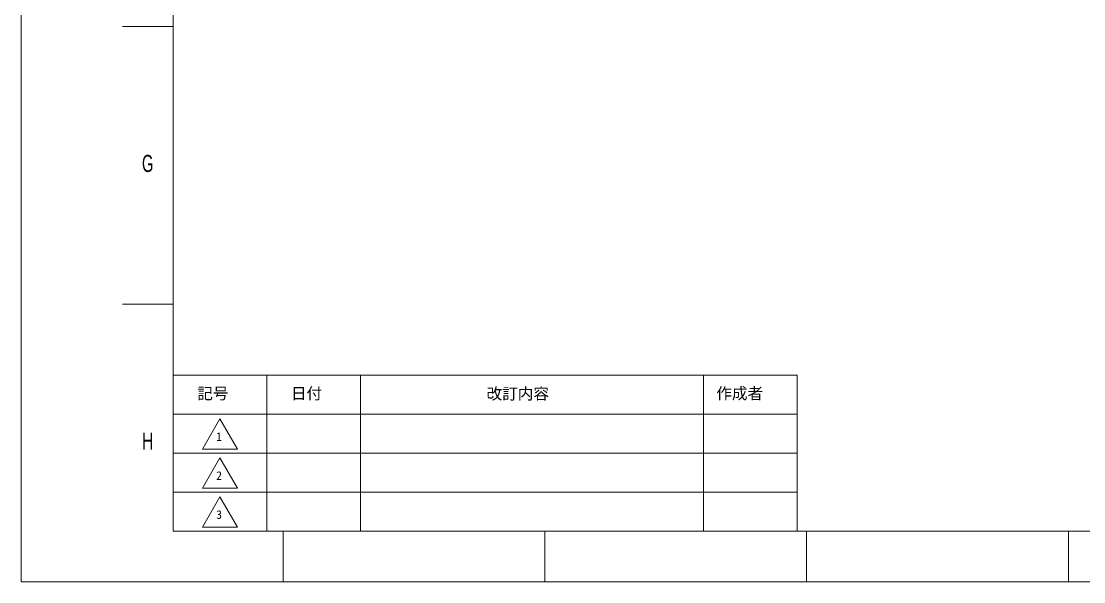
# Model space of a CAD drawing. Units: millimetres at full size. Extents: x -19442 to 19442, y -5866 to 5866.
# Drawn here: x 2635 to 5360, y -2191 to -753 of the extents above; entities that cross this region are included whole.
import ezdxf
from ezdxf.enums import TextEntityAlignment as Align

# ---------------------------------------------------------------- set-up
doc = ezdxf.new("R2010")
doc.units = ezdxf.units.MM
doc.header["$LTSCALE"] = 3.6
doc.layers.add('1-2_Defpoints', color=134, linetype='Continuous', lineweight=9)
doc.layers.add('1-3_99_図枠', color=134, linetype='Continuous', lineweight=9)
doc.styles.add('ＭＳ ゴシック', font='')
doc.styles.add('ＭＳ Ｐゴシック', font='')
doc.styles.get('ＭＳ ゴシック').set_extended_font_data('MS Gothic')
doc.styles.get('ＭＳ Ｐゴシック').set_extended_font_data('MS PGothic')

msp = doc.modelspace()

# ---------------------------------------------------------------- linework, layer by layer
at = {"layer": '1-2_Defpoints'}
msp.add_lwpolyline([(2634.798, -2190.619), (10691.206, -2190.619), (10691.206, 3505.831), (2634.798, 3505.831)], close=True, dxfattribs=at)
at = {"layer": '1-3_99_図枠'}
for p, q in [((3024.437, -766.943), (2894.424, -766.943)), ((3024.437, -1479.072), (2894.424, -1479.072)), ((3264.461, -2061.188), (3264.461, -1661.148)), ((3504.485, -2061.188), (3504.485, -1661.148)), ((4384.573, -2061.188), (4384.573, -1661.148)), ((3024.437, -1761.158), (4624.597, -1761.158)), ((3024.437, -1861.168), (4624.597, -1861.168)), ((3024.437, -1961.178), (4624.597, -1961.178)), ((3306.165, -2190.619), (3306.165, -2061.188)), ((3977.532, -2190.619), (3977.532, -2061.188)), ((4648.9, -2190.619), (4648.9, -2061.188)), ((5320.267, -2190.619), (5320.267, -2061.188))]:
    msp.add_line(p, q, dxfattribs=at)
for points in [[(3024.437, -2061.188), (10561.193, -2061.188), (10561.193, 3375.818), (3024.437, 3375.818)], [(3024.437, -2061.188), (4624.597, -2061.188), (4624.597, -1661.148), (3024.437, -1661.148)], [(3099.444, -1850.546), (3144.449, -1772.595), (3189.453, -1850.546)], [(3099.444, -1950.556), (3144.449, -1872.605), (3189.453, -1950.556)], [(3099.444, -2050.566), (3144.449, -1972.615), (3189.453, -2050.566)]]:
    msp.add_lwpolyline(points, close=True, dxfattribs=at)

# ---------------------------------------------------------------- texts
at = {"layer": '1-3_99_図枠', "style": 'ＭＳ Ｐゴシック'}
for s, width, p in [('G', 0.65, (2944.429, -1153.01)), ('H', 0.7, (2944.429, -1865.139))]:
    msp.add_text(s, height=43.99, dxfattribs=dict(at, width=width)).set_placement(p, align=Align.BOTTOM_LEFT)
at = {"layer": '1-3_99_図枠'}
for s, height, style, p in [('日付', 29.33, 'ＭＳ Ｐゴシック', (3326.285, -1731.155)), ('作成者', 29.33, 'ＭＳ Ｐゴシック', (4417.304, -1731.155)), ('記号', 29.33, 'ＭＳ Ｐゴシック', (3086.261, -1731.155)), ('改訂内容', 29.33, 'ＭＳ Ｐゴシック', (3828.154, -1731.836)), ('1', 22, 'ＭＳ ゴシック', (3134.702, -1836.013)), ('2', 22, 'ＭＳ ゴシック', (3134.702, -1936.023)), ('3', 22, 'ＭＳ ゴシック', (3134.702, -2036.033))]:
    msp.add_text(s, height=height, dxfattribs=dict(at, style=style)).set_placement(p, align=Align.BOTTOM_LEFT)

doc.saveas('drawing.dxf')
